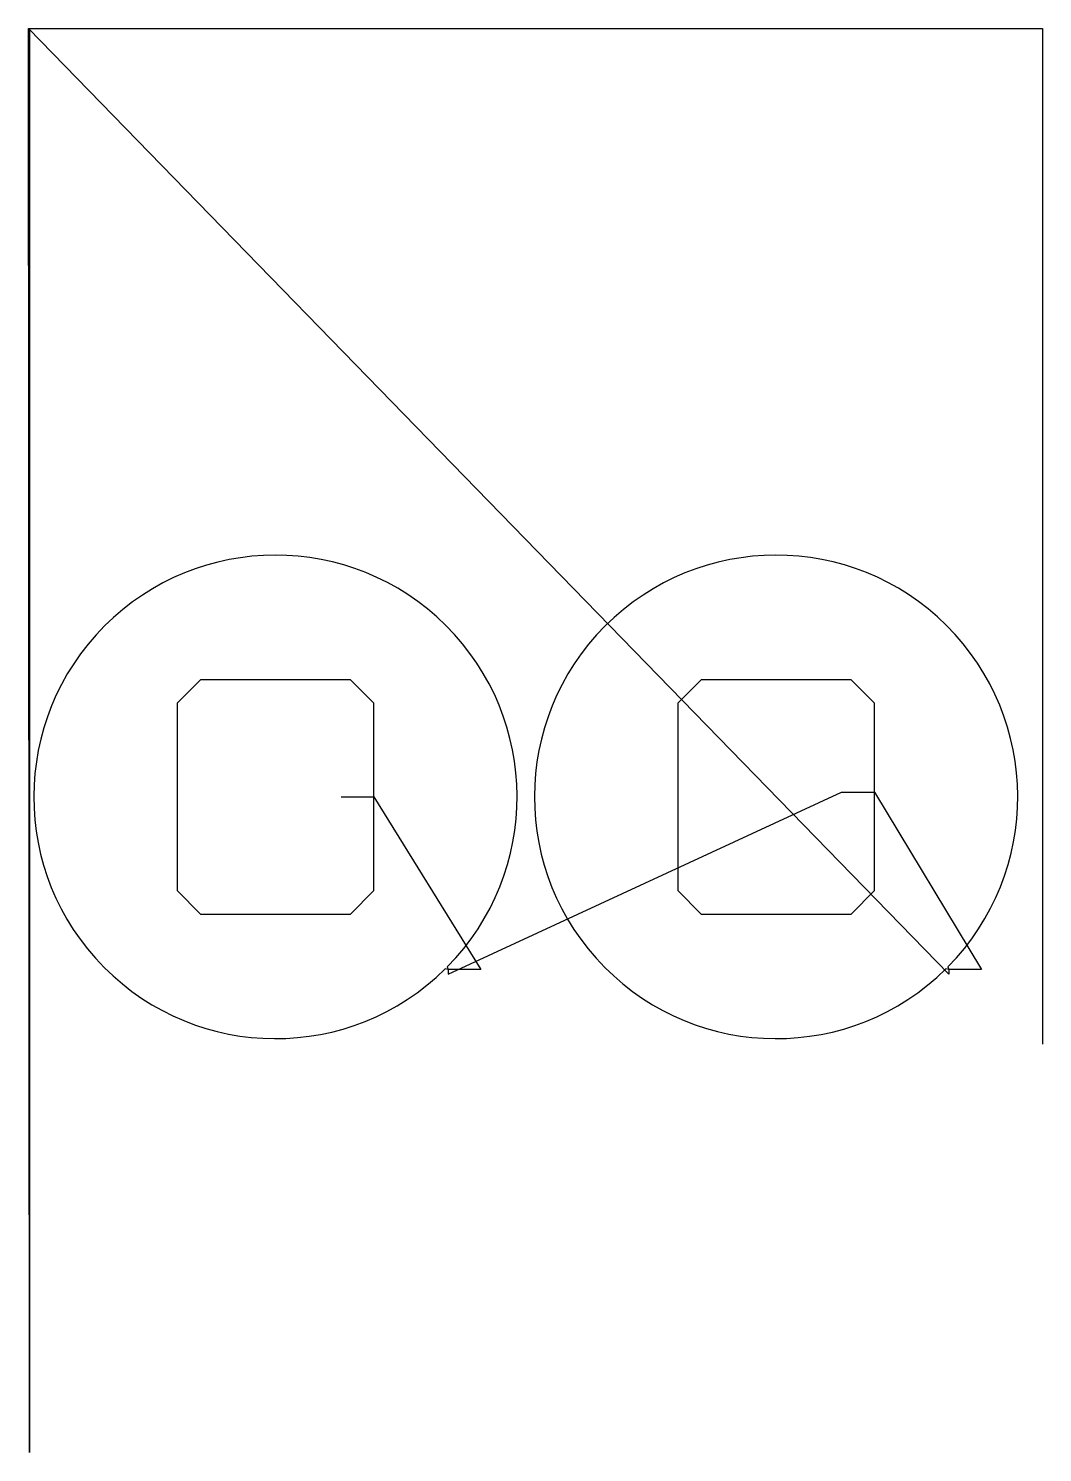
# Model space of a CAD drawing. Header units: metres. Extents: x 0 to 1083, y 0 to 1520.
import ezdxf

# ---------------------------------------------------------------- set-up
doc = ezdxf.new("R2010")
doc.units = ezdxf.units.M

msp = doc.modelspace()

# ---------------------------------------------------------------- linework, layer by layer
at = {"layer": 'TOOL_0'}
for p, q in [((982.491, 510.435), (0.002, 1519.793)), ((0.002, 1519.793), (1.002, 1519.793)), ((1.002, 0.002), (0.002, 1519.793)), ((0.002, 1519.793), (1.002, 1519.793)), ((1.002, 1519.793), (1.002, 0.002)), ((1.002, 1519.793), (1082.707, 1519.793)), ((1082.707, 1519.793), (1082.707, 436.762)), ((183.708, 824.703), (158.708, 799.703)), ((343.708, 824.703), (183.708, 824.703)), ((368.708, 799.703), (343.708, 824.703)), ((718.222, 824.704), (693.222, 799.704)), ((878.222, 824.704), (718.222, 824.704)), ((903.222, 799.704), (878.222, 824.704)), ((158.708, 799.703), (158.708, 599.703)), ((368.708, 699.703), (368.708, 799.703)), ((693.222, 799.704), (693.222, 599.704)), ((903.222, 704.852), (903.222, 799.704)), ((333.708, 699.703), (368.708, 699.703)), ((368.708, 599.703), (368.708, 699.703)), ((368.708, 699.703), (482.976, 515.433)), ((447.977, 510.434), (868.222, 704.852)), ((868.222, 704.852), (903.222, 704.852)), ((903.222, 599.704), (903.222, 704.852)), ((903.222, 704.852), (1017.49, 515.434)), ((158.708, 599.703), (183.708, 574.703)), ((343.708, 574.703), (368.708, 599.703)), ((693.222, 599.704), (718.222, 574.704)), ((878.222, 574.704), (903.222, 599.704)), ((183.708, 574.703), (343.708, 574.703)), ((718.222, 574.704), (878.222, 574.704)), ((447.198, 518.332), (447.977, 515.434)), ((981.712, 518.333), (982.491, 515.435)), ((447.976, 515.433), (445.077, 516.211)), ((482.976, 515.433), (447.976, 515.433)), ((447.977, 515.434), (447.977, 510.434)), ((982.49, 515.434), (979.591, 516.212)), ((1017.49, 515.434), (982.49, 515.434)), ((982.491, 515.435), (982.491, 510.435)), ((1082.707, 436.762), (1082.707, 435.762))]:
    msp.add_line(p, q, dxfattribs=at)
for centre, radius, start, end in [((263.709, 699.703), 258.001, 315.332596, 134.999686), ((798.223, 699.704), 258.001, 315.332596, 134.999686), ((263.708, 699.703), 258, 134.999529, 314.666619), ((798.222, 699.704), 258, 134.999529, 314.666619)]:
    msp.add_arc(centre, radius, start, end, dxfattribs=at)

doc.saveas('drawing.dxf')
